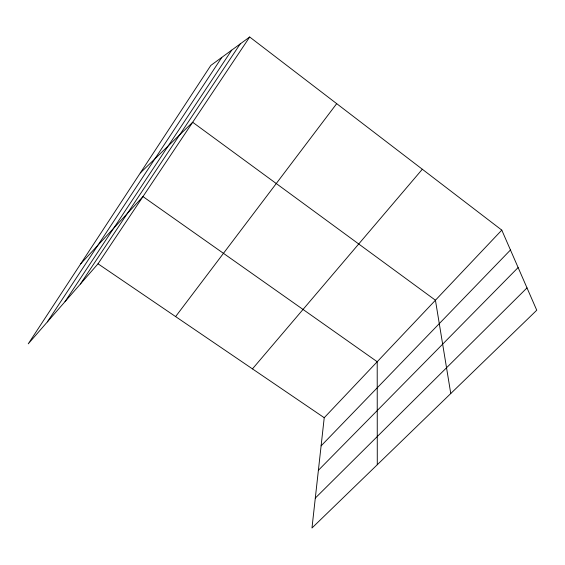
<?xml version="1.0" encoding="UTF-8"?>
<svg xmlns="http://www.w3.org/2000/svg" width="565" height="565" viewBox="0 0 565 565"><rect width="100%" height="100%" fill="white"/><g stroke="black" fill="none" stroke-linecap="round" stroke-linejoin="round"><path stroke-width="0.85" d="M501.791 230.117L324.232 417.719L311.979 528L536.75 310.22L501.791 230.117L249.688 37L210.823 65.427L28.25 343.824L98.02 263.798L249.688 37M47.375 321.881L221.819 57.39M65.01 301.661L231.714 50.144M80.407 284.004L240.189 43.95M175.609 316.591L336.691 103.649M252.463 368.881L422.323 169.239M80.724 263.806L142.973 196.585L377.208 361.741L377.286 464.72M321.111 445.856L510.463 249.991M318.392 470.285L518.126 267.549M315.305 498.069L527.004 287.882M140.325 172.932L192.672 122.259L435.438 300.22L450.764 393.53M98.02 263.798L324.232 417.719"/></g></svg>
